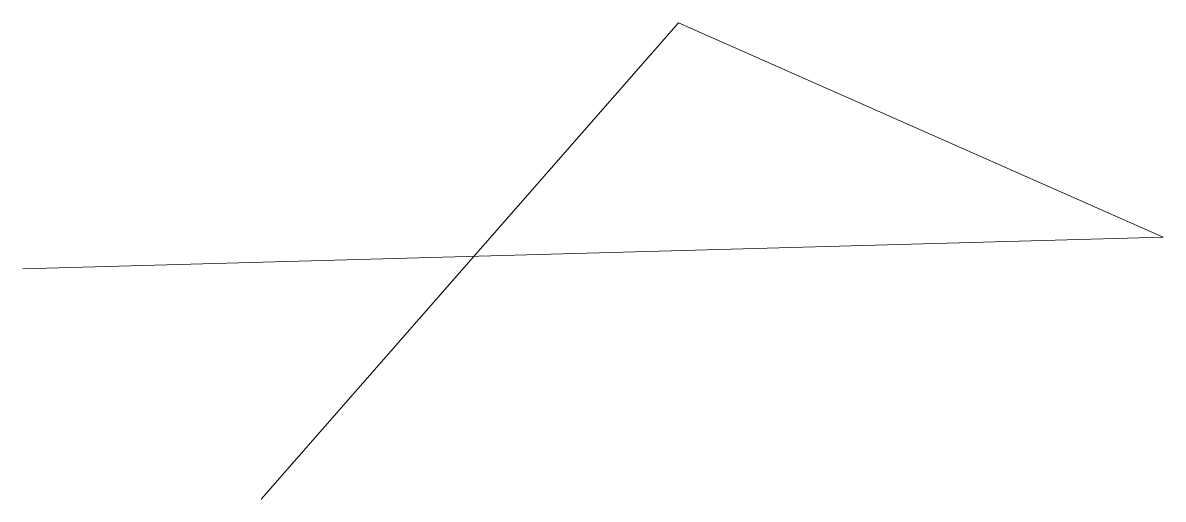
# Paper-space layout 'Layout1' of a CAD drawing. Header units: millimetres. Extents: x 136 to 473, y 265 to 406.
import ezdxf

# ---------------------------------------------------------------- set-up
doc = ezdxf.new("R2010")
doc.units = ezdxf.units.MM
doc.header["$LTSCALE"] = 90
doc.layers.get('0').update_dxf_attribs({"lineweight": 15})

psp = doc.layouts.get("Layout1")

# ---------------------------------------------------------------- linework, layer by layer
at = {"color": 0, "linetype": 'ByBlock', "ltscale": 0.9}
for p, q in [((206.15, 265.19), (329.35, 405.88)), ((329.35, 405.88), (472.51, 342.57)), ((472.51, 342.57), (135.74, 333.19))]:
    psp.add_line(p, q, dxfattribs=at)

doc.saveas('drawing.dxf')
